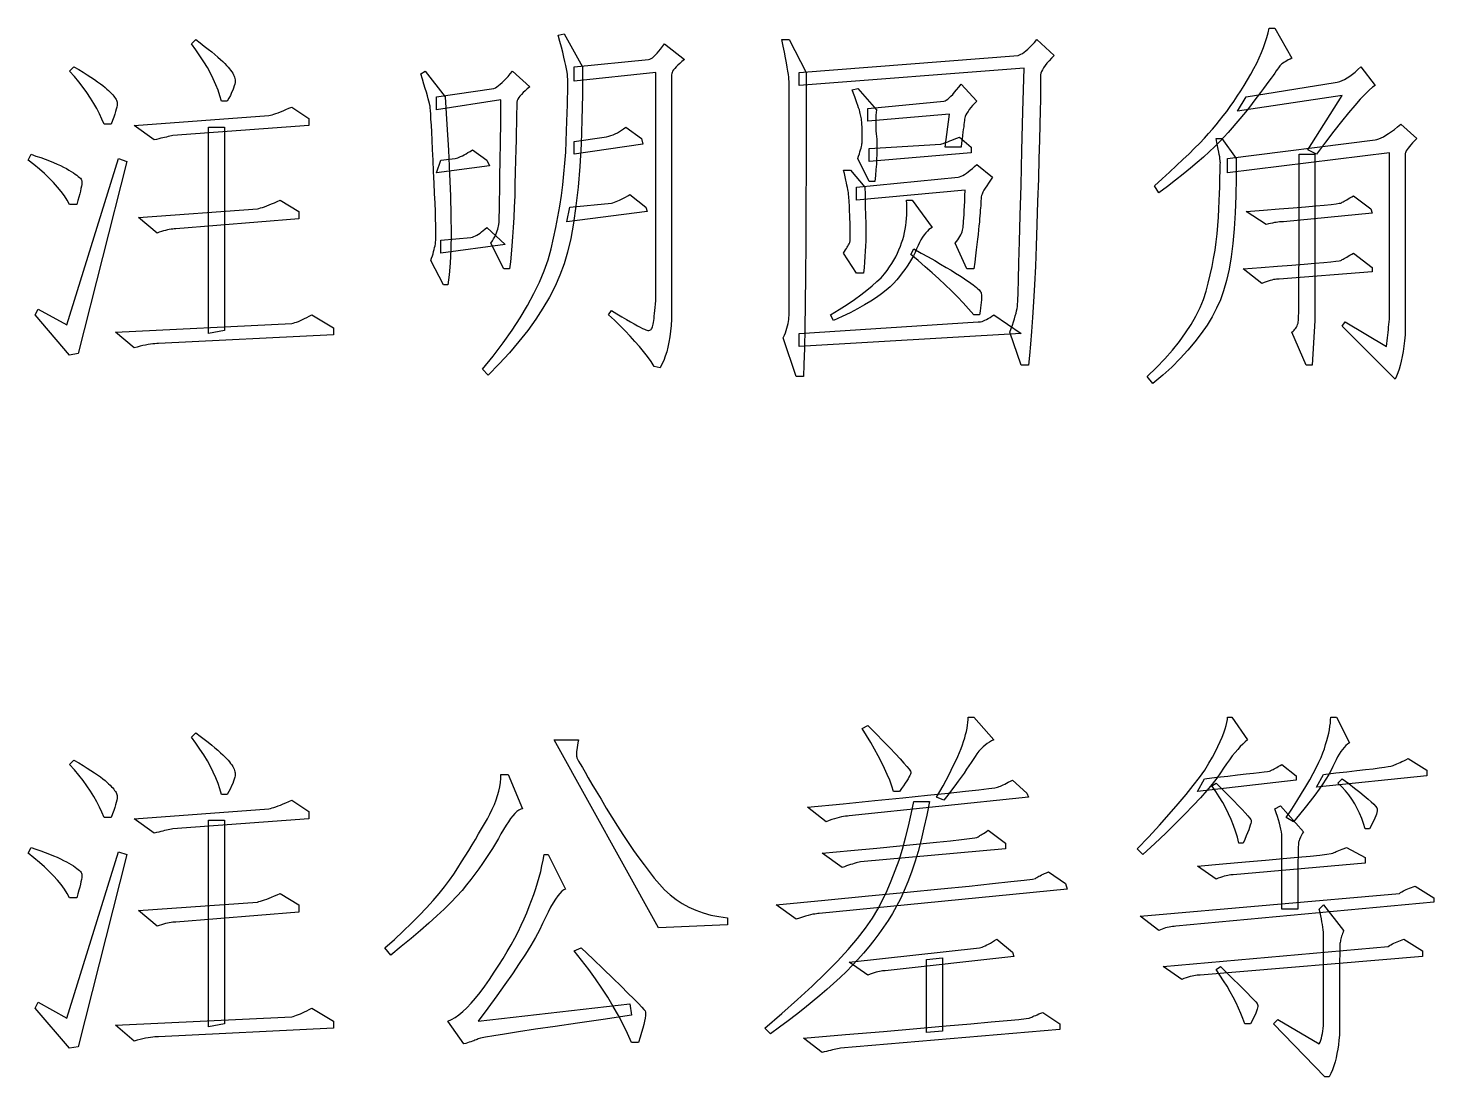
# Model space of a CAD drawing. Extents: x 0 to 420, y 0 to 297.
# Drawn here: x 40.17 to 57.41, y 16.81 to 29.67 of the extents above; entities that cross this region are included whole.
import ezdxf

# ---------------------------------------------------------------- set-up
doc = ezdxf.new("R2010")
doc.units = 0

msp = doc.modelspace()

# ---------------------------------------------------------------- linework, layer by layer
at = {"color": 7, "lineweight": 25}
for points in [[(54.04, 27.646), (53.987, 27.734), (54.083, 27.82), (54.173, 27.902), (54.258, 27.981), (54.337, 28.056), (54.411, 28.127), (54.48, 28.195), (54.543, 28.258), (54.6, 28.319), (54.652, 28.375), (54.699, 28.428), (54.743, 28.48), (54.786, 28.534), (54.83, 28.59), (54.873, 28.647), (54.916, 28.707), (54.959, 28.769), (55.002, 28.832), (55.045, 28.898), (55.087, 28.965), (55.13, 29.034), (55.17, 29.104), (55.208, 29.172), (55.242, 29.239), (55.273, 29.304), (55.301, 29.368), (55.326, 29.431), (55.347, 29.492), (55.366, 29.552), (55.381, 29.61), (55.393, 29.667), (55.464, 29.667), (55.674, 29.298), (55.651, 29.288), (55.629, 29.277), (55.609, 29.267), (55.59, 29.256), (55.573, 29.245), (55.558, 29.235), (55.545, 29.224), (55.534, 29.214), (55.524, 29.203), (55.516, 29.193), (55.508, 29.18), (55.496, 29.163), (55.481, 29.142), (55.463, 29.117), (55.442, 29.087), (55.417, 29.053), (55.39, 29.015), (55.359, 28.973), (55.325, 28.927), (55.288, 28.876), (55.248, 28.823), (55.208, 28.77), (55.166, 28.716), (55.123, 28.663), (55.079, 28.608), (55.034, 28.554), (54.987, 28.499), (54.939, 28.443), (54.89, 28.387), (54.84, 28.331), (54.786, 28.274), (54.726, 28.214), (54.66, 28.152), (54.589, 28.087), (54.512, 28.019), (54.429, 27.95), (54.341, 27.877), (54.246, 27.803), (54.146, 27.725)], [(42.605, 29.21), (42.624, 29.19), (42.64, 29.169), (42.655, 29.15), (42.668, 29.132), (42.68, 29.114), (42.69, 29.096), (42.697, 29.08), (42.704, 29.064), (42.708, 29.049), (42.711, 29.034), (42.711, 29.019), (42.71, 29.001), (42.706, 28.981), (42.699, 28.959), (42.691, 28.933), (42.68, 28.906), (42.667, 28.876), (42.652, 28.843), (42.634, 28.808), (42.614, 28.771), (42.544, 28.771), (42.524, 28.838), (42.501, 28.906), (42.473, 28.974), (42.442, 29.044), (42.407, 29.114), (42.369, 29.184), (42.326, 29.256), (42.279, 29.328), (42.229, 29.4), (42.174, 29.474), (42.227, 29.527), (42.282, 29.486), (42.332, 29.447), (42.379, 29.41), (42.423, 29.375), (42.462, 29.342), (42.498, 29.312), (42.531, 29.283), (42.559, 29.257), (42.584, 29.232)], [(46.745, 26.776), (46.694, 26.64), (46.634, 26.505), (46.565, 26.369), (46.486, 26.233), (46.398, 26.097), (46.3, 25.96), (46.192, 25.824), (46.075, 25.687), (45.949, 25.55), (45.813, 25.413), (45.743, 25.484), (45.875, 25.647), (45.996, 25.807), (46.107, 25.964), (46.207, 26.117), (46.297, 26.266), (46.376, 26.412), (46.444, 26.554), (46.502, 26.693), (46.55, 26.828), (46.587, 26.96), (46.617, 27.091), (46.645, 27.221), (46.67, 27.352), (46.692, 27.483), (46.712, 27.615), (46.729, 27.747), (46.743, 27.879), (46.755, 28.012), (46.765, 28.145), (46.771, 28.279), (46.776, 28.407), (46.78, 28.524), (46.784, 28.63), (46.787, 28.726), (46.789, 28.81), (46.79, 28.884), (46.791, 28.947), (46.791, 28.999), (46.79, 29.04), (46.789, 29.07), (46.786, 29.097), (46.781, 29.129), (46.775, 29.167), (46.766, 29.21), (46.756, 29.259), (46.743, 29.312), (46.729, 29.371), (46.713, 29.435), (46.695, 29.505), (46.674, 29.579), (46.745, 29.597), (46.973, 29.193), (46.971, 28.855), (46.964, 28.539), (46.953, 28.244), (46.937, 27.971), (46.916, 27.718), (46.891, 27.487), (46.861, 27.277), (46.827, 27.089), (46.788, 26.922)], [(49.715, 29.122), (49.715, 28.525), (49.714, 27.978), (49.712, 27.48), (49.71, 27.033), (49.707, 26.635), (49.703, 26.287), (49.698, 25.99), (49.693, 25.742), (49.687, 25.544), (49.68, 25.396), (49.592, 25.396), (49.434, 25.87), (49.448, 25.902), (49.46, 25.932), (49.47, 25.961), (49.479, 25.99), (49.487, 26.018), (49.493, 26.044), (49.498, 26.07), (49.502, 26.095), (49.504, 26.12), (49.505, 26.143), (49.505, 26.178), (49.505, 26.237), (49.505, 26.321), (49.505, 26.43), (49.505, 26.563), (49.505, 26.72), (49.505, 26.901), (49.505, 27.108), (49.505, 27.338), (49.505, 27.593), (49.505, 27.848), (49.505, 28.078), (49.505, 28.282), (49.505, 28.462), (49.505, 28.617), (49.505, 28.747), (49.505, 28.852), (49.505, 28.932), (49.505, 28.987), (49.505, 29.017), (49.504, 29.038), (49.501, 29.065), (49.497, 29.1), (49.49, 29.141), (49.483, 29.188), (49.473, 29.243), (49.461, 29.304), (49.448, 29.371), (49.433, 29.446), (49.417, 29.527), (49.505, 29.527)], [(49.628, 29.122), (52.317, 29.333), (52.332, 29.338), (52.349, 29.347), (52.367, 29.358), (52.387, 29.373), (52.409, 29.39), (52.433, 29.411), (52.459, 29.435), (52.486, 29.463), (52.515, 29.493), (52.546, 29.527), (52.757, 29.333), (52.723, 29.299), (52.694, 29.267), (52.668, 29.237), (52.645, 29.208), (52.627, 29.182), (52.612, 29.157), (52.601, 29.135), (52.593, 29.114), (52.59, 29.095), (52.59, 29.078), (52.591, 29.049), (52.591, 28.992), (52.59, 28.907), (52.588, 28.794), (52.585, 28.654), (52.581, 28.487), (52.576, 28.292), (52.57, 28.069), (52.563, 27.818), (52.554, 27.54), (52.545, 27.258), (52.536, 26.993), (52.526, 26.747), (52.515, 26.519), (52.504, 26.31), (52.492, 26.119), (52.48, 25.946), (52.467, 25.791), (52.454, 25.655), (52.44, 25.536), (52.352, 25.536), (52.212, 25.941), (52.228, 25.985), (52.244, 26.027), (52.257, 26.067), (52.269, 26.104), (52.28, 26.138), (52.289, 26.171), (52.296, 26.2), (52.302, 26.228), (52.306, 26.252), (52.308, 26.275), (52.311, 26.323), (52.314, 26.424), (52.319, 26.58), (52.325, 26.789), (52.332, 27.053), (52.341, 27.369), (52.351, 27.74), (52.362, 28.165), (52.374, 28.643), (52.387, 29.175), (49.628, 28.964)], [(47.29, 26.152), (47.325, 26.204), (47.392, 26.164), (47.454, 26.127), (47.51, 26.094), (47.561, 26.065), (47.606, 26.04), (47.645, 26.018), (47.679, 26), (47.707, 25.985), (47.73, 25.974), (47.747, 25.967), (47.76, 25.963), (47.773, 25.961), (47.784, 25.961), (47.795, 25.963), (47.804, 25.967), (47.812, 25.973), (47.819, 25.982), (47.825, 25.992), (47.831, 26.005), (47.835, 26.02), (47.838, 26.037), (47.842, 26.057), (47.845, 26.081), (47.849, 26.107), (47.852, 26.136), (47.856, 26.169), (47.859, 26.204), (47.863, 26.242), (47.866, 26.283), (47.87, 26.327), (47.87, 29.122), (46.868, 29.017), (46.868, 29.193), (47.782, 29.281), (47.796, 29.286), (47.812, 29.294), (47.829, 29.305), (47.847, 29.32), (47.865, 29.338), (47.885, 29.359), (47.906, 29.383), (47.928, 29.41), (47.951, 29.44), (47.975, 29.474), (48.221, 29.281), (48.191, 29.257), (48.164, 29.234), (48.141, 29.212), (48.12, 29.192), (48.103, 29.173), (48.088, 29.155), (48.077, 29.138), (48.069, 29.123), (48.065, 29.109), (48.063, 29.096), (48.063, 29.055), (48.063, 28.956), (48.063, 28.8), (48.063, 28.587), (48.063, 28.316), (48.063, 27.988), (48.063, 27.602), (48.063, 27.158), (48.063, 26.657), (48.063, 26.099), (48.059, 26.023), (48.052, 25.951), (48.043, 25.883), (48.032, 25.818), (48.019, 25.756), (48.004, 25.698), (47.987, 25.644), (47.968, 25.593), (47.946, 25.545), (47.923, 25.501), (47.852, 25.519), (47.812, 25.579), (47.768, 25.64), (47.72, 25.701), (47.669, 25.764), (47.615, 25.826), (47.557, 25.89), (47.495, 25.954), (47.43, 26.019), (47.362, 26.085)], [(40.733, 29.193), (40.791, 29.158), (40.845, 29.126), (40.895, 29.094), (40.941, 29.065), (40.984, 29.037), (41.022, 29.01), (41.057, 28.985), (41.087, 28.962), (41.114, 28.94), (41.137, 28.92), (41.158, 28.901), (41.176, 28.883), (41.193, 28.866), (41.208, 28.85), (41.221, 28.835), (41.232, 28.82), (41.242, 28.806), (41.25, 28.794), (41.256, 28.782), (41.26, 28.771), (41.263, 28.759), (41.263, 28.743), (41.261, 28.723), (41.258, 28.7), (41.252, 28.674), (41.244, 28.644), (41.233, 28.611), (41.221, 28.574), (41.207, 28.534), (41.19, 28.49), (41.102, 28.49), (41.076, 28.553), (41.046, 28.617), (41.013, 28.681), (40.976, 28.745), (40.935, 28.81), (40.891, 28.876), (40.844, 28.941), (40.793, 29.007), (40.738, 29.073), (40.68, 29.14)], [(55.868, 28.173), (56.29, 28.841), (55.007, 28.648), (55.112, 28.824), (56.202, 28.999), (56.23, 29.004), (56.259, 29.013), (56.289, 29.024), (56.32, 29.039), (56.351, 29.056), (56.383, 29.077), (56.416, 29.101), (56.449, 29.129), (56.483, 29.159), (56.518, 29.193), (56.694, 28.964), (56.661, 28.943), (56.62, 28.908), (56.57, 28.859), (56.511, 28.795), (56.444, 28.718), (56.367, 28.627), (56.282, 28.521), (56.188, 28.402), (56.085, 28.268), (55.973, 28.12)], [(45.286, 28.824), (45.308, 28.484), (45.327, 28.169), (45.341, 27.878), (45.35, 27.611), (45.356, 27.369), (45.358, 27.151), (45.355, 26.957), (45.348, 26.787), (45.336, 26.642), (45.321, 26.521), (45.268, 26.521), (45.11, 26.82), (45.12, 26.847), (45.129, 26.874), (45.138, 26.901), (45.145, 26.927), (45.152, 26.951), (45.157, 26.976), (45.162, 26.999), (45.166, 27.022), (45.169, 27.044), (45.172, 27.066), (45.173, 27.093), (45.173, 27.133), (45.173, 27.186), (45.172, 27.251), (45.169, 27.329), (45.166, 27.42), (45.162, 27.523), (45.157, 27.639), (45.152, 27.768), (45.145, 27.909), (45.138, 28.05), (45.132, 28.178), (45.126, 28.292), (45.121, 28.392), (45.117, 28.479), (45.112, 28.552), (45.109, 28.611), (45.106, 28.658), (45.103, 28.69), (45.101, 28.709), (45.099, 28.724), (45.094, 28.745), (45.087, 28.771), (45.079, 28.802), (45.068, 28.839), (45.056, 28.881), (45.042, 28.929), (45.025, 28.982), (45.007, 29.041), (44.987, 29.105), (45.04, 29.14)], [(46.323, 28.947), (46.293, 28.922), (46.266, 28.899), (46.242, 28.877), (46.222, 28.855), (46.204, 28.835), (46.19, 28.815), (46.179, 28.796), (46.171, 28.778), (46.166, 28.761), (46.165, 28.744), (46.165, 28.722), (46.164, 28.685), (46.163, 28.635), (46.162, 28.571), (46.16, 28.494), (46.158, 28.403), (46.156, 28.298), (46.153, 28.179), (46.15, 28.047), (46.147, 27.901), (46.143, 27.751), (46.139, 27.609), (46.133, 27.473), (46.127, 27.344), (46.121, 27.222), (46.113, 27.107), (46.105, 26.998), (46.097, 26.897), (46.087, 26.802), (46.077, 26.714), (46.007, 26.714), (45.848, 27.031), (45.865, 27.058), (45.88, 27.085), (45.894, 27.11), (45.906, 27.135), (45.916, 27.158), (45.925, 27.18), (45.933, 27.202), (45.938, 27.222), (45.942, 27.241), (45.945, 27.259), (45.947, 27.29), (45.949, 27.348), (45.951, 27.434), (45.953, 27.546), (45.956, 27.685), (45.959, 27.852), (45.962, 28.045), (45.965, 28.266), (45.968, 28.514), (45.971, 28.788), (45.18, 28.665), (45.18, 28.824), (45.883, 28.929), (45.902, 28.937), (45.921, 28.949), (45.941, 28.963), (45.962, 28.98), (45.985, 28.999), (46.008, 29.022), (46.032, 29.047), (46.058, 29.075), (46.084, 29.106), (46.112, 29.14)], [(50.471, 28.683), (51.403, 28.771), (51.418, 28.776), (51.434, 28.785), (51.452, 28.797), (51.47, 28.813), (51.491, 28.832), (51.513, 28.855), (51.536, 28.882), (51.56, 28.911), (51.587, 28.945), (51.614, 28.982), (51.807, 28.771), (51.78, 28.743), (51.756, 28.717), (51.735, 28.692), (51.716, 28.668), (51.7, 28.646), (51.686, 28.624), (51.675, 28.604), (51.667, 28.585), (51.661, 28.568), (51.658, 28.551), (51.656, 28.533), (51.653, 28.512), (51.65, 28.487), (51.647, 28.458), (51.642, 28.426), (51.638, 28.39), (51.633, 28.35), (51.627, 28.306), (51.621, 28.259), (51.614, 28.208), (51.421, 28.208), (51.473, 28.613), (50.471, 28.525)], [(50.577, 28.665), (50.574, 28.634), (50.571, 28.602), (50.569, 28.57), (50.568, 28.537), (50.568, 28.505), (50.568, 28.472), (50.569, 28.44), (50.571, 28.407), (50.574, 28.373), (50.577, 28.34), (50.58, 28.305), (50.582, 28.265), (50.583, 28.22), (50.582, 28.171), (50.581, 28.118), (50.579, 28.061), (50.576, 27.999), (50.571, 27.932), (50.566, 27.862), (50.559, 27.786), (50.489, 27.786), (50.348, 28.068), (50.358, 28.098), (50.367, 28.126), (50.375, 28.152), (50.382, 28.176), (50.388, 28.197), (50.393, 28.216), (50.396, 28.233), (50.399, 28.248), (50.401, 28.26), (50.401, 28.27), (50.401, 28.279), (50.401, 28.29), (50.401, 28.302), (50.401, 28.315), (50.401, 28.329), (50.401, 28.345), (50.401, 28.361), (50.401, 28.38), (50.401, 28.399), (50.401, 28.419), (50.401, 28.44), (50.4, 28.46), (50.399, 28.48), (50.398, 28.499), (50.397, 28.518), (50.395, 28.536), (50.392, 28.554), (50.39, 28.571), (50.387, 28.588), (50.383, 28.604), (50.379, 28.621), (50.374, 28.641), (50.367, 28.665), (50.358, 28.691), (50.348, 28.72), (50.337, 28.753), (50.324, 28.788), (50.31, 28.826), (50.295, 28.867), (50.278, 28.911), (50.348, 28.929)], [(43.124, 28.595), (43.142, 28.599), (43.163, 28.605), (43.186, 28.612), (43.211, 28.62), (43.238, 28.63), (43.267, 28.641), (43.298, 28.654), (43.332, 28.668), (43.367, 28.684), (43.405, 28.7), (43.616, 28.56), (43.616, 28.472), (41.946, 28.349), (41.928, 28.345), (41.909, 28.341), (41.888, 28.337), (41.867, 28.332), (41.845, 28.327), (41.822, 28.322), (41.797, 28.316), (41.772, 28.31), (41.745, 28.303), (41.717, 28.296), (41.471, 28.472)], [(42.385, 25.923), (42.385, 28.454), (42.579, 28.454), (42.579, 25.958)], [(47.694, 28.314), (47.712, 28.243), (46.868, 28.12), (46.868, 28.279), (47.237, 28.331), (47.265, 28.336), (47.293, 28.342), (47.32, 28.35), (47.347, 28.359), (47.373, 28.371), (47.399, 28.384), (47.425, 28.399), (47.451, 28.416), (47.476, 28.434), (47.501, 28.454)], [(56.835, 25.765), (56.838, 25.8), (56.842, 25.835), (56.845, 25.869), (56.849, 25.903), (56.852, 25.936), (56.856, 25.97), (56.859, 26.002), (56.863, 26.035), (56.866, 26.067), (56.87, 26.099), (56.87, 28.138), (54.883, 27.892), (54.883, 28.068), (56.694, 28.296), (56.716, 28.301), (56.74, 28.31), (56.767, 28.321), (56.795, 28.336), (56.826, 28.353), (56.859, 28.374), (56.893, 28.398), (56.93, 28.426), (56.969, 28.456), (57.01, 28.49), (57.204, 28.314), (57.177, 28.287), (57.153, 28.261), (57.132, 28.238), (57.114, 28.217), (57.098, 28.197), (57.086, 28.18), (57.076, 28.164), (57.069, 28.151), (57.065, 28.139), (57.063, 28.129), (57.063, 28.099), (57.063, 28.026), (57.063, 27.911), (57.063, 27.752), (57.063, 27.551), (57.063, 27.308), (57.063, 27.021), (57.063, 26.692), (57.063, 26.32), (57.063, 25.906), (57.056, 25.834), (57.047, 25.766), (57.037, 25.701), (57.027, 25.641), (57.015, 25.585), (57.002, 25.532), (56.988, 25.484), (56.973, 25.439), (56.957, 25.398), (56.94, 25.361), (56.29, 26.011), (56.325, 26.064)], [(50.489, 28.191), (51.368, 28.243), (51.38, 28.248), (51.394, 28.253), (51.411, 28.259), (51.43, 28.266), (51.451, 28.274), (51.475, 28.284), (51.502, 28.294), (51.531, 28.305), (51.562, 28.318), (51.596, 28.331), (51.737, 28.208), (51.737, 28.138), (50.489, 28.033)], [(54.62, 26.442), (54.647, 26.542), (54.671, 26.642), (54.693, 26.743), (54.713, 26.844), (54.73, 26.945), (54.744, 27.046), (54.756, 27.147), (54.766, 27.249), (54.773, 27.351), (54.778, 27.452), (54.781, 27.55), (54.784, 27.638), (54.787, 27.717), (54.789, 27.787), (54.791, 27.848), (54.793, 27.9), (54.794, 27.942), (54.795, 27.976), (54.795, 28), (54.796, 28.015), (54.795, 28.027), (54.793, 28.044), (54.791, 28.064), (54.787, 28.088), (54.782, 28.116), (54.777, 28.148), (54.77, 28.184), (54.762, 28.223), (54.753, 28.266), (54.743, 28.314), (54.813, 28.314), (54.989, 28.068), (54.99, 27.832), (54.987, 27.61), (54.979, 27.402), (54.966, 27.208), (54.949, 27.028), (54.928, 26.862), (54.902, 26.71), (54.871, 26.571), (54.835, 26.447), (54.796, 26.336), (54.749, 26.233), (54.695, 26.129), (54.633, 26.026), (54.562, 25.923), (54.484, 25.82), (54.397, 25.717), (54.302, 25.615), (54.199, 25.512), (54.088, 25.41), (53.969, 25.308), (53.899, 25.396), (54.011, 25.504), (54.114, 25.612), (54.208, 25.719), (54.293, 25.825), (54.369, 25.93), (54.437, 26.034), (54.496, 26.137), (54.546, 26.24), (54.587, 26.341)], [(40.83, 27.795), (40.831, 27.784), (40.83, 27.77), (40.828, 27.751), (40.824, 27.728), (40.819, 27.701), (40.812, 27.67), (40.803, 27.635), (40.793, 27.596), (40.781, 27.552), (40.768, 27.505), (40.68, 27.505), (40.65, 27.558), (40.615, 27.611), (40.575, 27.665), (40.531, 27.719), (40.483, 27.773), (40.429, 27.828), (40.371, 27.883), (40.309, 27.938), (40.242, 27.994), (40.171, 28.05), (40.206, 28.12), (40.267, 28.099), (40.326, 28.079), (40.381, 28.059), (40.432, 28.039), (40.48, 28.019), (40.525, 28), (40.567, 27.981), (40.605, 27.963), (40.64, 27.945), (40.672, 27.927), (40.7, 27.91), (40.726, 27.894), (40.749, 27.878), (40.769, 27.864), (40.786, 27.85), (40.8, 27.837), (40.812, 27.826), (40.821, 27.815), (40.827, 27.804)], [(45.62, 28.173), (45.796, 28.05), (45.831, 27.98), (45.18, 27.892), (45.233, 28.05), (45.409, 28.068), (45.424, 28.072), (45.44, 28.078), (45.457, 28.085), (45.476, 28.093), (45.497, 28.103), (45.519, 28.114), (45.542, 28.127), (45.566, 28.141), (45.592, 28.156)], [(55.674, 25.941), (55.688, 25.952), (55.7, 25.963), (55.711, 25.976), (55.721, 25.989), (55.729, 26.002), (55.737, 26.017), (55.743, 26.032), (55.748, 26.048), (55.751, 26.064), (55.754, 26.081), (55.755, 26.118), (55.757, 26.191), (55.758, 26.302), (55.759, 26.45), (55.76, 26.635), (55.761, 26.858), (55.762, 27.117), (55.762, 27.414), (55.762, 27.749), (55.762, 28.12), (55.956, 28.12), (55.956, 26.081), (55.921, 25.536), (55.85, 25.536)], [(40.786, 25.677), (40.68, 25.659), (40.258, 26.152), (40.294, 26.222), (40.645, 26.029), (41.278, 28.068), (41.383, 28.033)], [(50.331, 27.716), (51.579, 27.839), (51.597, 27.844), (51.616, 27.851), (51.636, 27.861), (51.658, 27.873), (51.68, 27.888), (51.703, 27.905), (51.728, 27.924), (51.753, 27.946), (51.78, 27.97), (51.807, 27.997), (52.001, 27.839), (51.974, 27.802), (51.95, 27.767), (51.929, 27.735), (51.911, 27.706), (51.895, 27.679), (51.883, 27.655), (51.873, 27.633), (51.866, 27.614), (51.861, 27.598), (51.86, 27.584), (51.86, 27.571), (51.859, 27.554), (51.858, 27.536), (51.857, 27.514), (51.856, 27.49), (51.854, 27.463), (51.851, 27.434), (51.849, 27.401), (51.846, 27.367), (51.842, 27.329), (51.839, 27.288), (51.834, 27.243), (51.829, 27.193), (51.823, 27.138), (51.816, 27.079), (51.809, 27.015), (51.801, 26.947), (51.792, 26.874), (51.782, 26.796), (51.772, 26.714), (51.684, 26.714), (51.544, 27.031), (51.56, 27.051), (51.576, 27.072), (51.589, 27.092), (51.601, 27.112), (51.612, 27.132), (51.621, 27.151), (51.628, 27.17), (51.634, 27.188), (51.638, 27.206), (51.64, 27.224), (51.642, 27.244), (51.644, 27.27), (51.646, 27.302), (51.649, 27.339), (51.651, 27.382), (51.654, 27.431), (51.657, 27.485), (51.66, 27.545), (51.663, 27.61), (51.667, 27.681), (50.331, 27.558)], [(50.436, 27.716), (50.436, 27.687), (50.437, 27.654), (50.437, 27.619), (50.438, 27.581), (50.438, 27.54), (50.439, 27.497), (50.44, 27.45), (50.442, 27.401), (50.443, 27.349), (50.445, 27.294), (50.446, 27.237), (50.447, 27.179), (50.446, 27.119), (50.445, 27.058), (50.443, 26.995), (50.44, 26.931), (50.436, 26.866), (50.431, 26.799), (50.425, 26.731), (50.419, 26.661), (50.331, 26.661), (50.173, 26.908), (50.186, 26.928), (50.198, 26.947), (50.209, 26.964), (50.219, 26.981), (50.227, 26.995), (50.235, 27.009), (50.241, 27.021), (50.246, 27.031), (50.249, 27.04), (50.252, 27.048), (50.253, 27.057), (50.254, 27.071), (50.255, 27.088), (50.256, 27.11), (50.256, 27.136), (50.256, 27.166), (50.255, 27.201), (50.254, 27.239), (50.253, 27.282), (50.252, 27.329), (50.25, 27.377), (50.248, 27.42), (50.246, 27.46), (50.245, 27.497), (50.243, 27.529), (50.241, 27.558), (50.239, 27.583), (50.238, 27.605), (50.236, 27.623), (50.234, 27.637), (50.232, 27.651), (50.229, 27.668), (50.225, 27.689), (50.22, 27.713), (50.214, 27.74), (50.208, 27.771), (50.2, 27.805), (50.192, 27.842), (50.183, 27.883), (50.173, 27.927), (50.26, 27.927)], [(47.764, 27.417), (46.78, 27.294), (46.815, 27.47), (47.325, 27.523), (47.343, 27.527), (47.362, 27.533), (47.382, 27.54), (47.404, 27.548), (47.426, 27.558), (47.449, 27.569), (47.474, 27.582), (47.499, 27.596), (47.526, 27.611), (47.553, 27.628), (47.747, 27.47)], [(55.112, 27.417), (55.326, 27.434), (55.518, 27.45), (55.689, 27.464), (55.838, 27.476), (55.965, 27.488), (56.07, 27.497), (56.153, 27.506), (56.214, 27.513), (56.254, 27.519), (56.272, 27.523), (56.28, 27.527), (56.29, 27.532), (56.301, 27.538), (56.314, 27.545), (56.329, 27.554), (56.346, 27.563), (56.364, 27.573), (56.385, 27.585), (56.407, 27.597), (56.43, 27.611), (56.641, 27.452), (56.659, 27.4), (55.569, 27.294), (55.554, 27.294), (55.538, 27.293), (55.52, 27.291), (55.502, 27.289), (55.481, 27.285), (55.459, 27.282), (55.436, 27.277), (55.412, 27.272), (55.385, 27.266), (55.358, 27.259)], [(41.981, 27.206), (41.963, 27.206), (41.944, 27.204), (41.924, 27.202), (41.902, 27.198), (41.88, 27.193), (41.857, 27.187), (41.832, 27.181), (41.807, 27.173), (41.78, 27.164), (41.753, 27.154), (41.524, 27.347), (42.983, 27.452), (43.002, 27.457), (43.022, 27.462), (43.045, 27.469), (43.07, 27.478), (43.097, 27.488), (43.127, 27.499), (43.158, 27.512), (43.191, 27.526), (43.227, 27.541), (43.264, 27.558), (43.493, 27.417), (43.493, 27.329)], [(51.069, 26.96), (51.05, 26.918), (51.03, 26.876), (51.007, 26.834), (50.982, 26.792), (50.955, 26.749), (50.926, 26.707), (50.894, 26.665), (50.861, 26.623), (50.825, 26.581), (50.788, 26.538), (50.746, 26.496), (50.696, 26.453), (50.64, 26.409), (50.577, 26.364), (50.507, 26.319), (50.429, 26.273), (50.345, 26.226), (50.253, 26.178), (50.155, 26.13), (50.049, 26.081), (50.014, 26.152), (50.119, 26.217), (50.216, 26.28), (50.306, 26.341), (50.387, 26.399), (50.46, 26.455), (50.526, 26.508), (50.583, 26.559), (50.633, 26.607), (50.675, 26.653), (50.709, 26.697), (50.738, 26.739), (50.765, 26.781), (50.79, 26.823), (50.813, 26.865), (50.834, 26.908), (50.853, 26.95), (50.87, 26.992), (50.886, 27.034), (50.899, 27.076), (50.911, 27.118), (50.921, 27.161), (50.929, 27.204), (50.936, 27.247), (50.942, 27.29), (50.946, 27.334), (50.949, 27.378), (50.95, 27.422), (50.95, 27.467), (50.949, 27.512), (50.946, 27.558), (51.016, 27.558), (51.262, 27.224), (51.241, 27.212), (51.221, 27.197), (51.201, 27.178), (51.181, 27.156), (51.161, 27.132), (51.142, 27.104), (51.123, 27.073), (51.105, 27.038), (51.087, 27.001)], [(45.796, 27.224), (46.024, 27.013), (45.233, 26.908), (45.233, 27.066), (45.602, 27.101), (45.62, 27.105), (45.638, 27.111), (45.657, 27.119), (45.675, 27.129), (45.694, 27.14), (45.714, 27.154), (45.734, 27.169), (45.754, 27.185), (45.775, 27.204)], [(51.675, 26.582), (51.707, 26.56), (51.736, 26.539), (51.762, 26.52), (51.785, 26.502), (51.805, 26.486), (51.822, 26.471), (51.836, 26.457), (51.847, 26.445), (51.855, 26.434), (51.86, 26.424), (51.863, 26.413), (51.865, 26.399), (51.866, 26.381), (51.866, 26.359), (51.864, 26.334), (51.862, 26.305), (51.859, 26.272), (51.854, 26.236), (51.849, 26.196), (51.842, 26.152), (51.772, 26.152), (51.707, 26.225), (51.64, 26.299), (51.57, 26.373), (51.497, 26.447), (51.421, 26.521), (51.342, 26.595), (51.26, 26.668), (51.176, 26.742), (51.089, 26.816), (50.999, 26.89), (51.034, 26.96), (51.126, 26.909), (51.211, 26.861), (51.291, 26.816), (51.364, 26.773), (51.432, 26.734), (51.493, 26.698), (51.548, 26.664), (51.596, 26.634), (51.639, 26.607)], [(55.077, 26.714), (55.298, 26.731), (55.496, 26.747), (55.672, 26.761), (55.825, 26.773), (55.956, 26.784), (56.064, 26.794), (56.15, 26.803), (56.213, 26.81), (56.254, 26.815), (56.272, 26.82), (56.28, 26.824), (56.29, 26.829), (56.301, 26.835), (56.314, 26.842), (56.329, 26.85), (56.346, 26.86), (56.364, 26.87), (56.385, 26.882), (56.407, 26.894), (56.43, 26.908), (56.659, 26.732), (56.659, 26.679), (55.516, 26.591), (55.502, 26.591), (55.485, 26.589), (55.468, 26.586), (55.449, 26.583), (55.428, 26.578), (55.407, 26.572), (55.383, 26.565), (55.359, 26.557), (55.333, 26.548), (55.305, 26.538)], [(41.77, 25.8), (41.748, 25.8), (41.724, 25.798), (41.699, 25.795), (41.672, 25.792), (41.643, 25.787), (41.612, 25.781), (41.579, 25.774), (41.545, 25.766), (41.509, 25.757), (41.471, 25.747), (41.243, 25.941), (43.405, 26.046), (43.423, 26.05), (43.443, 26.056), (43.464, 26.063), (43.487, 26.072), (43.51, 26.081), (43.536, 26.093), (43.562, 26.105), (43.591, 26.119), (43.62, 26.135), (43.651, 26.152), (43.915, 25.993), (43.915, 25.906)], [(51.825, 26.064), (51.839, 26.065), (51.855, 26.067), (51.872, 26.072), (51.89, 26.078), (51.908, 26.086), (51.928, 26.095), (51.949, 26.107), (51.971, 26.12), (51.994, 26.135), (52.018, 26.152), (52.352, 25.923), (49.628, 25.765), (49.628, 25.923)], [(51.315, 20.236), (51.356, 20.308), (51.395, 20.378), (51.431, 20.444), (51.464, 20.508), (51.495, 20.57), (51.524, 20.628), (51.55, 20.684), (51.574, 20.736), (51.595, 20.786), (51.614, 20.833), (51.631, 20.878), (51.646, 20.922), (51.659, 20.964), (51.67, 21.005), (51.68, 21.044), (51.688, 21.082), (51.694, 21.119), (51.698, 21.154), (51.701, 21.188), (51.702, 21.22), (51.772, 21.22), (52.018, 20.939), (51.99, 20.927), (51.963, 20.912), (51.936, 20.895), (51.91, 20.875), (51.884, 20.853), (51.859, 20.828), (51.834, 20.8), (51.81, 20.77), (51.786, 20.737), (51.763, 20.701), (51.739, 20.663), (51.712, 20.622), (51.683, 20.579), (51.651, 20.533), (51.616, 20.484), (51.579, 20.433), (51.539, 20.378), (51.496, 20.322), (51.451, 20.262), (51.403, 20.2)], [(54.796, 20.534), (54.751, 20.471), (54.696, 20.399), (54.629, 20.319), (54.551, 20.231), (54.462, 20.135), (54.361, 20.03), (54.249, 19.918), (54.126, 19.798), (53.992, 19.669), (53.846, 19.533), (53.776, 19.603), (53.918, 19.753), (54.049, 19.895), (54.169, 20.029), (54.278, 20.154), (54.376, 20.271), (54.463, 20.379), (54.538, 20.479), (54.603, 20.57), (54.656, 20.653), (54.699, 20.728), (54.734, 20.796), (54.765, 20.86), (54.793, 20.92), (54.817, 20.975), (54.837, 21.027), (54.854, 21.074), (54.867, 21.117), (54.876, 21.155), (54.882, 21.19), (54.883, 21.22), (54.936, 21.22), (55.13, 20.939), (55.101, 20.916), (55.071, 20.889), (55.04, 20.858), (55.009, 20.823), (54.976, 20.785), (54.942, 20.743), (54.907, 20.696), (54.871, 20.646), (54.834, 20.592)], [(55.604, 19.99), (55.672, 20.092), (55.735, 20.19), (55.792, 20.282), (55.845, 20.369), (55.892, 20.451), (55.934, 20.527), (55.971, 20.599), (56.004, 20.665), (56.031, 20.725), (56.052, 20.781), (56.071, 20.832), (56.087, 20.883), (56.102, 20.931), (56.114, 20.977), (56.125, 21.022), (56.134, 21.065), (56.14, 21.107), (56.145, 21.146), (56.148, 21.184), (56.149, 21.22), (56.219, 21.22), (56.378, 20.904), (56.357, 20.888), (56.336, 20.87), (56.315, 20.848), (56.295, 20.823), (56.274, 20.796), (56.254, 20.765), (56.234, 20.732), (56.214, 20.695), (56.195, 20.656), (56.175, 20.614), (56.153, 20.567), (56.125, 20.516), (56.091, 20.46), (56.052, 20.4), (56.006, 20.335), (55.955, 20.264), (55.898, 20.19), (55.835, 20.11), (55.766, 20.026), (55.692, 19.937)], [(50.788, 20.306), (50.765, 20.374), (50.739, 20.444), (50.709, 20.516), (50.675, 20.59), (50.638, 20.666), (50.598, 20.745), (50.554, 20.825), (50.507, 20.908), (50.456, 20.993), (50.401, 21.079), (50.471, 21.115), (50.572, 21.014), (50.661, 20.923), (50.74, 20.842), (50.809, 20.77), (50.867, 20.708), (50.914, 20.656), (50.951, 20.613), (50.978, 20.58), (50.993, 20.557), (50.999, 20.543), (50.997, 20.533), (50.993, 20.52), (50.986, 20.503), (50.976, 20.484), (50.964, 20.462), (50.948, 20.437), (50.93, 20.409), (50.909, 20.377), (50.885, 20.343), (50.858, 20.306)], [(42.605, 20.71), (42.624, 20.69), (42.64, 20.669), (42.655, 20.65), (42.668, 20.632), (42.68, 20.614), (42.69, 20.596), (42.697, 20.58), (42.704, 20.564), (42.708, 20.549), (42.711, 20.534), (42.711, 20.519), (42.71, 20.501), (42.706, 20.481), (42.699, 20.459), (42.691, 20.433), (42.68, 20.406), (42.667, 20.376), (42.652, 20.343), (42.634, 20.308), (42.614, 20.271), (42.544, 20.271), (42.524, 20.338), (42.501, 20.406), (42.473, 20.474), (42.442, 20.544), (42.407, 20.614), (42.369, 20.684), (42.326, 20.756), (42.279, 20.828), (42.229, 20.9), (42.174, 20.974), (42.227, 21.027), (42.282, 20.986), (42.332, 20.947), (42.379, 20.91), (42.423, 20.875), (42.462, 20.842), (42.498, 20.812), (42.531, 20.783), (42.559, 20.757), (42.584, 20.732)], [(47.914, 19.172), (47.977, 19.103), (48.046, 19.04), (48.118, 18.984), (48.195, 18.933), (48.276, 18.889), (48.362, 18.85), (48.452, 18.818), (48.547, 18.792), (48.645, 18.773), (48.749, 18.759), (48.749, 18.671), (47.905, 18.636), (46.622, 20.939), (46.921, 20.939), (46.914, 20.905), (46.909, 20.874), (46.904, 20.845), (46.901, 20.819), (46.899, 20.796), (46.897, 20.775), (46.897, 20.757), (46.898, 20.742), (46.9, 20.729), (46.903, 20.719), (46.91, 20.705), (46.923, 20.68), (46.943, 20.645), (46.969, 20.6), (47.002, 20.543), (47.041, 20.476), (47.087, 20.399), (47.139, 20.311), (47.198, 20.213), (47.263, 20.104), (47.332, 19.992), (47.399, 19.884), (47.466, 19.78), (47.532, 19.681), (47.597, 19.585), (47.662, 19.494), (47.726, 19.407), (47.789, 19.325), (47.852, 19.246)], [(57.327, 20.57), (57.327, 20.499), (55.973, 20.359), (56.061, 20.517), (56.212, 20.534), (56.348, 20.549), (56.469, 20.563), (56.576, 20.576), (56.668, 20.587), (56.745, 20.597), (56.807, 20.605), (56.854, 20.613), (56.887, 20.618), (56.905, 20.622), (56.916, 20.626), (56.93, 20.632), (56.944, 20.638), (56.961, 20.645), (56.98, 20.653), (57, 20.662), (57.022, 20.673), (57.046, 20.684), (57.071, 20.697), (57.098, 20.71)], [(40.733, 20.693), (40.791, 20.658), (40.845, 20.626), (40.895, 20.594), (40.941, 20.565), (40.984, 20.537), (41.022, 20.51), (41.057, 20.485), (41.087, 20.462), (41.114, 20.44), (41.137, 20.42), (41.158, 20.401), (41.176, 20.383), (41.193, 20.366), (41.208, 20.35), (41.221, 20.335), (41.232, 20.32), (41.242, 20.306), (41.25, 20.294), (41.256, 20.282), (41.26, 20.271), (41.263, 20.259), (41.263, 20.243), (41.261, 20.223), (41.258, 20.2), (41.252, 20.174), (41.244, 20.144), (41.233, 20.111), (41.221, 20.074), (41.207, 20.034), (41.19, 19.99), (41.102, 19.99), (41.076, 20.053), (41.046, 20.117), (41.013, 20.181), (40.976, 20.245), (40.935, 20.31), (40.891, 20.376), (40.844, 20.441), (40.793, 20.507), (40.738, 20.573), (40.68, 20.64)], [(54.602, 20.464), (54.753, 20.481), (54.888, 20.496), (55.007, 20.51), (55.111, 20.522), (55.2, 20.532), (55.273, 20.541), (55.331, 20.548), (55.373, 20.554), (55.4, 20.558), (55.411, 20.561), (55.415, 20.563), (55.422, 20.567), (55.431, 20.572), (55.442, 20.578), (55.455, 20.585), (55.47, 20.594), (55.487, 20.603), (55.506, 20.614), (55.528, 20.626), (55.551, 20.64), (55.727, 20.499), (55.727, 20.447), (54.514, 20.306)], [(45.549, 19.163), (45.493, 19.095), (45.428, 19.022), (45.355, 18.946), (45.274, 18.865), (45.185, 18.781), (45.088, 18.693), (44.982, 18.601), (44.869, 18.505), (44.747, 18.406), (44.618, 18.302), (44.548, 18.39), (44.664, 18.494), (44.773, 18.595), (44.874, 18.693), (44.969, 18.788), (45.057, 18.88), (45.138, 18.969), (45.212, 19.055), (45.279, 19.138), (45.339, 19.218), (45.391, 19.295), (45.44, 19.37), (45.487, 19.443), (45.532, 19.515), (45.575, 19.585), (45.618, 19.653), (45.658, 19.72), (45.697, 19.786), (45.734, 19.849), (45.77, 19.911), (45.804, 19.972), (45.836, 20.031), (45.864, 20.089), (45.89, 20.147), (45.911, 20.203), (45.93, 20.258), (45.945, 20.312), (45.956, 20.364), (45.965, 20.416), (45.97, 20.467), (45.971, 20.517), (46.059, 20.517), (46.235, 20.095), (46.213, 20.089), (46.191, 20.077), (46.167, 20.06), (46.142, 20.037), (46.116, 20.009), (46.089, 19.976), (46.062, 19.937), (46.033, 19.893), (46.002, 19.843), (45.971, 19.787), (45.939, 19.729), (45.904, 19.67), (45.867, 19.609), (45.828, 19.548), (45.787, 19.486), (45.744, 19.424), (45.698, 19.36), (45.651, 19.295), (45.601, 19.23)], [(50.243, 20.007), (50.221, 20.006), (50.198, 20.004), (50.173, 20.001), (50.147, 19.996), (50.12, 19.99), (50.091, 19.982), (50.061, 19.973), (50.029, 19.962), (49.996, 19.95), (49.962, 19.937), (49.733, 20.113), (50.168, 20.156), (50.557, 20.196), (50.902, 20.231), (51.203, 20.262), (51.458, 20.288), (51.668, 20.311), (51.834, 20.329), (51.955, 20.343), (52.031, 20.353), (52.062, 20.359), (52.072, 20.363), (52.084, 20.368), (52.097, 20.374), (52.113, 20.381), (52.13, 20.389), (52.15, 20.399), (52.171, 20.409), (52.194, 20.421), (52.22, 20.433), (52.247, 20.447), (52.423, 20.288), (52.44, 20.236)], [(54.743, 20.411), (54.823, 20.331), (54.895, 20.258), (54.959, 20.193), (55.014, 20.136), (55.061, 20.086), (55.1, 20.044), (55.131, 20.01), (55.153, 19.984), (55.168, 19.965), (55.173, 19.954), (55.174, 19.945), (55.172, 19.932), (55.168, 19.914), (55.162, 19.893), (55.154, 19.867), (55.143, 19.836), (55.13, 19.802), (55.114, 19.763), (55.097, 19.72), (55.077, 19.673), (55.024, 19.673), (55.005, 19.747), (54.983, 19.819), (54.957, 19.891), (54.928, 19.963), (54.897, 20.034), (54.862, 20.103), (54.824, 20.173), (54.782, 20.241), (54.738, 20.309), (54.69, 20.376)], [(56.29, 20.464), (56.37, 20.404), (56.442, 20.348), (56.506, 20.298), (56.561, 20.253), (56.608, 20.214), (56.647, 20.179), (56.678, 20.15), (56.7, 20.127), (56.714, 20.108), (56.72, 20.095), (56.721, 20.083), (56.719, 20.068), (56.715, 20.051), (56.709, 20.03), (56.701, 20.007), (56.69, 19.981), (56.677, 19.952), (56.661, 19.921), (56.644, 19.886), (56.624, 19.849), (56.571, 19.849), (56.552, 19.915), (56.529, 19.978), (56.504, 20.04), (56.475, 20.099), (56.444, 20.157), (56.409, 20.212), (56.37, 20.265), (56.329, 20.316), (56.285, 20.365), (56.237, 20.411)], [(43.124, 20.095), (43.142, 20.099), (43.163, 20.105), (43.186, 20.112), (43.211, 20.12), (43.238, 20.13), (43.267, 20.141), (43.298, 20.154), (43.332, 20.168), (43.367, 20.184), (43.405, 20.2), (43.616, 20.06), (43.616, 19.972), (41.946, 19.849), (41.928, 19.845), (41.909, 19.841), (41.888, 19.837), (41.867, 19.832), (41.845, 19.827), (41.822, 19.822), (41.797, 19.816), (41.772, 19.81), (41.745, 19.803), (41.717, 19.796), (41.471, 19.972)], [(50.594, 18.865), (50.653, 18.976), (50.708, 19.092), (50.759, 19.212), (50.808, 19.337), (50.854, 19.467), (50.896, 19.601), (50.935, 19.739), (50.971, 19.883), (51.004, 20.031), (51.034, 20.183), (51.227, 20.183), (51.195, 20.018), (51.16, 19.862), (51.124, 19.713), (51.087, 19.573), (51.047, 19.44), (51.006, 19.316), (50.963, 19.2), (50.918, 19.092), (50.871, 18.992), (50.823, 18.9), (50.772, 18.813), (50.72, 18.727), (50.664, 18.643), (50.606, 18.561), (50.546, 18.48), (50.483, 18.401), (50.418, 18.323), (50.35, 18.247), (50.28, 18.173), (50.208, 18.1), (50.132, 18.027), (50.052, 17.954), (49.969, 17.88), (49.881, 17.805), (49.79, 17.729), (49.695, 17.652), (49.596, 17.574), (49.493, 17.495), (49.387, 17.416), (49.276, 17.335), (49.206, 17.406), (49.416, 17.585), (49.61, 17.756), (49.788, 17.921), (49.951, 18.078), (50.098, 18.227), (50.229, 18.37), (50.344, 18.504), (50.443, 18.632), (50.527, 18.752)], [(55.551, 18.865), (55.551, 19.726), (55.551, 19.752), (55.548, 19.78), (55.544, 19.811), (55.537, 19.844), (55.529, 19.88), (55.52, 19.918), (55.508, 19.958), (55.495, 20.002), (55.48, 20.047), (55.464, 20.095), (55.534, 20.13), (55.815, 19.814), (55.805, 19.797), (55.796, 19.78), (55.787, 19.764), (55.78, 19.749), (55.773, 19.735), (55.768, 19.721), (55.763, 19.708), (55.759, 19.696), (55.756, 19.684), (55.754, 19.673), (55.752, 19.656), (55.75, 19.624), (55.749, 19.578), (55.748, 19.518), (55.747, 19.445), (55.746, 19.357), (55.746, 19.255), (55.745, 19.139), (55.745, 19.009), (55.745, 18.865)], [(42.385, 17.423), (42.385, 19.954), (42.579, 19.954), (42.579, 17.458)], [(52.159, 19.673), (52.159, 19.603), (50.383, 19.445), (50.365, 19.441), (50.346, 19.436), (50.326, 19.431), (50.305, 19.425), (50.282, 19.418), (50.259, 19.411), (50.235, 19.403), (50.209, 19.394), (50.183, 19.385), (50.155, 19.374), (49.909, 19.55), (50.263, 19.584), (50.581, 19.614), (50.862, 19.641), (51.107, 19.665), (51.315, 19.686), (51.487, 19.704), (51.622, 19.719), (51.72, 19.73), (51.782, 19.738), (51.807, 19.743), (51.815, 19.748), (51.824, 19.753), (51.835, 19.759), (51.847, 19.766), (51.86, 19.774), (51.875, 19.784), (51.891, 19.794), (51.909, 19.805), (51.928, 19.818), (51.948, 19.831)], [(40.83, 19.295), (40.831, 19.284), (40.83, 19.27), (40.828, 19.251), (40.824, 19.228), (40.819, 19.201), (40.812, 19.17), (40.803, 19.135), (40.793, 19.096), (40.781, 19.052), (40.768, 19.005), (40.68, 19.005), (40.65, 19.058), (40.615, 19.111), (40.575, 19.165), (40.531, 19.219), (40.483, 19.273), (40.429, 19.328), (40.371, 19.383), (40.309, 19.438), (40.242, 19.494), (40.171, 19.55), (40.206, 19.62), (40.267, 19.599), (40.326, 19.579), (40.381, 19.559), (40.432, 19.539), (40.48, 19.519), (40.525, 19.5), (40.567, 19.481), (40.605, 19.463), (40.64, 19.445), (40.672, 19.427), (40.7, 19.41), (40.726, 19.394), (40.749, 19.378), (40.769, 19.364), (40.786, 19.35), (40.8, 19.337), (40.812, 19.326), (40.821, 19.315), (40.827, 19.304)], [(40.786, 17.177), (40.68, 17.159), (40.258, 17.652), (40.294, 17.722), (40.645, 17.529), (41.278, 19.568), (41.383, 19.533)], [(45.514, 17.212), (45.321, 17.493), (45.364, 17.511), (45.409, 17.536), (45.455, 17.569), (45.504, 17.609), (45.554, 17.656), (45.606, 17.711), (45.659, 17.773), (45.715, 17.842), (45.772, 17.919), (45.831, 18.003), (45.889, 18.091), (45.945, 18.177), (45.997, 18.261), (46.047, 18.345), (46.094, 18.427), (46.139, 18.508), (46.18, 18.588), (46.219, 18.667), (46.255, 18.744), (46.288, 18.821), (46.318, 18.896), (46.347, 18.97), (46.373, 19.043), (46.397, 19.116), (46.42, 19.188), (46.44, 19.258), (46.458, 19.328), (46.473, 19.397), (46.487, 19.465), (46.499, 19.533), (46.551, 19.533), (46.762, 19.111), (46.741, 19.1), (46.717, 19.083), (46.693, 19.058), (46.667, 19.026), (46.639, 18.988), (46.61, 18.942), (46.58, 18.889), (46.549, 18.829), (46.516, 18.763), (46.481, 18.689), (46.442, 18.607), (46.393, 18.517), (46.336, 18.419), (46.27, 18.312), (46.195, 18.197), (46.112, 18.073), (46.02, 17.941), (45.919, 17.8), (45.809, 17.651), (45.69, 17.493), (47.553, 17.704), (47.571, 17.564), (47.223, 17.513), (46.911, 17.468), (46.634, 17.427), (46.393, 17.391), (46.187, 17.359), (46.016, 17.333), (45.882, 17.311), (45.782, 17.294), (45.718, 17.281), (45.69, 17.274), (45.679, 17.268), (45.666, 17.263), (45.652, 17.257), (45.637, 17.251), (45.62, 17.245), (45.602, 17.239), (45.582, 17.233), (45.561, 17.226), (45.538, 17.219)], [(56.571, 19.427), (54.954, 19.286), (54.939, 19.286), (54.923, 19.284), (54.905, 19.282), (54.886, 19.278), (54.866, 19.273), (54.844, 19.267), (54.821, 19.261), (54.796, 19.253), (54.77, 19.244), (54.743, 19.234), (54.514, 19.392), (54.825, 19.419), (55.104, 19.443), (55.35, 19.465), (55.565, 19.485), (55.747, 19.502), (55.897, 19.516), (56.015, 19.528), (56.101, 19.538), (56.154, 19.545), (56.175, 19.55), (56.182, 19.554), (56.191, 19.559), (56.202, 19.564), (56.215, 19.57), (56.23, 19.576), (56.248, 19.584), (56.268, 19.592), (56.291, 19.601), (56.315, 19.61), (56.342, 19.62), (56.571, 19.497)], [(49.346, 18.917), (49.945, 18.974), (50.48, 19.026), (50.954, 19.072), (51.366, 19.113), (51.715, 19.148), (52.002, 19.178), (52.227, 19.202), (52.389, 19.221), (52.49, 19.234), (52.528, 19.242), (52.536, 19.248), (52.546, 19.254), (52.557, 19.261), (52.57, 19.268), (52.585, 19.275), (52.602, 19.284), (52.62, 19.292), (52.64, 19.302), (52.662, 19.311), (52.686, 19.322), (52.897, 19.181), (52.915, 19.111), (49.874, 18.812), (49.858, 18.811), (49.84, 18.809), (49.819, 18.805), (49.795, 18.801), (49.768, 18.794), (49.739, 18.787), (49.706, 18.777), (49.671, 18.767), (49.633, 18.755), (49.592, 18.742)], [(54.04, 18.601), (53.811, 18.777), (56.993, 19.058), (57.007, 19.068), (57.023, 19.078), (57.04, 19.088), (57.058, 19.097), (57.076, 19.106), (57.096, 19.115), (57.117, 19.123), (57.139, 19.131), (57.162, 19.139), (57.186, 19.146), (57.415, 19.005), (57.415, 18.952), (54.251, 18.654), (54.23, 18.653), (54.208, 18.652), (54.187, 18.649), (54.166, 18.645), (54.145, 18.64), (54.124, 18.635), (54.103, 18.628), (54.082, 18.62), (54.061, 18.611)], [(41.981, 18.706), (41.963, 18.706), (41.944, 18.704), (41.924, 18.702), (41.902, 18.698), (41.88, 18.693), (41.857, 18.687), (41.832, 18.681), (41.807, 18.673), (41.78, 18.664), (41.753, 18.654), (41.524, 18.847), (42.983, 18.952), (43.002, 18.957), (43.022, 18.962), (43.045, 18.969), (43.07, 18.978), (43.097, 18.988), (43.127, 18.999), (43.158, 19.012), (43.191, 19.026), (43.227, 19.041), (43.264, 19.058), (43.493, 18.917), (43.493, 18.829)], [(56.263, 18.443), (56.262, 18.419), (56.26, 18.375), (56.259, 18.312), (56.258, 18.229), (56.257, 18.126), (56.256, 18.004), (56.255, 17.862), (56.255, 17.7), (56.255, 17.519), (56.255, 17.318), (56.25, 17.259), (56.244, 17.202), (56.236, 17.146), (56.226, 17.093), (56.215, 17.041), (56.202, 16.991), (56.187, 16.942), (56.17, 16.896), (56.152, 16.851), (56.132, 16.808), (56.079, 16.808), (55.446, 17.458), (55.499, 17.511), (56.008, 17.212), (56.018, 17.234), (56.027, 17.258), (56.035, 17.283), (56.042, 17.311), (56.048, 17.34), (56.053, 17.37), (56.056, 17.403), (56.059, 17.437), (56.061, 17.473), (56.061, 17.511), (56.061, 18.531), (56.061, 18.556), (56.059, 18.583), (56.056, 18.612), (56.053, 18.643), (56.048, 18.676), (56.042, 18.71), (56.035, 18.746), (56.027, 18.784), (56.018, 18.823), (56.008, 18.865), (56.061, 18.917), (56.307, 18.601), (56.301, 18.583), (56.294, 18.566), (56.289, 18.55), (56.283, 18.533), (56.279, 18.517), (56.275, 18.502), (56.271, 18.486), (56.268, 18.472), (56.265, 18.457)], [(52.247, 18.337), (52.264, 18.284), (50.682, 18.109), (50.668, 18.108), (50.651, 18.107), (50.634, 18.104), (50.615, 18.1), (50.594, 18.096), (50.573, 18.09), (50.549, 18.083), (50.525, 18.075), (50.499, 18.066), (50.471, 18.056), (50.243, 18.214), (51.842, 18.39), (51.857, 18.394), (51.873, 18.4), (51.891, 18.407), (51.91, 18.415), (51.93, 18.425), (51.952, 18.436), (51.975, 18.449), (52, 18.463), (52.026, 18.479), (52.053, 18.495)], [(54.092, 18.161), (56.852, 18.408), (56.87, 18.418), (56.888, 18.428), (56.907, 18.438), (56.925, 18.447), (56.944, 18.456), (56.964, 18.464), (56.984, 18.473), (57.004, 18.481), (57.025, 18.488), (57.046, 18.495), (57.274, 18.355), (57.274, 18.284), (54.549, 18.056), (54.531, 18.055), (54.512, 18.054), (54.492, 18.051), (54.471, 18.048), (54.448, 18.043), (54.425, 18.037), (54.401, 18.03), (54.375, 18.022), (54.349, 18.013), (54.321, 18.003)], [(46.956, 18.39), (47.1, 18.252), (47.229, 18.128), (47.344, 18.018), (47.444, 17.92), (47.529, 17.836), (47.6, 17.766), (47.656, 17.708), (47.698, 17.664), (47.725, 17.634), (47.738, 17.617), (47.742, 17.603), (47.743, 17.584), (47.742, 17.56), (47.738, 17.529), (47.731, 17.493), (47.722, 17.452), (47.71, 17.405), (47.696, 17.352), (47.679, 17.294), (47.659, 17.23), (47.571, 17.23), (47.523, 17.339), (47.47, 17.449), (47.412, 17.56), (47.349, 17.671), (47.281, 17.784), (47.208, 17.896), (47.13, 18.01), (47.048, 18.124), (46.96, 18.239), (46.868, 18.355)], [(51.385, 18.267), (51.385, 17.37), (51.192, 17.353), (51.192, 18.249)], [(55.094, 17.458), (55.072, 17.522), (55.047, 17.586), (55.018, 17.651), (54.988, 17.717), (54.954, 17.784), (54.917, 17.851), (54.878, 17.919), (54.836, 17.987), (54.791, 18.056), (54.743, 18.126), (54.796, 18.161), (54.879, 18.081), (54.954, 18.008), (55.021, 17.942), (55.08, 17.884), (55.13, 17.834), (55.171, 17.791), (55.204, 17.756), (55.229, 17.728), (55.245, 17.708), (55.253, 17.696), (55.255, 17.685), (55.255, 17.672), (55.252, 17.656), (55.247, 17.637), (55.239, 17.614), (55.229, 17.589), (55.217, 17.561), (55.202, 17.53), (55.185, 17.495), (55.165, 17.458)], [(41.77, 17.3), (41.748, 17.3), (41.724, 17.298), (41.699, 17.295), (41.672, 17.292), (41.643, 17.287), (41.612, 17.281), (41.579, 17.274), (41.545, 17.266), (41.509, 17.257), (41.471, 17.247), (41.243, 17.441), (43.405, 17.546), (43.423, 17.55), (43.443, 17.556), (43.464, 17.563), (43.487, 17.572), (43.51, 17.581), (43.536, 17.593), (43.562, 17.605), (43.591, 17.619), (43.62, 17.635), (43.651, 17.652), (43.915, 17.493), (43.915, 17.406)], [(49.68, 17.283), (50.198, 17.326), (50.663, 17.365), (51.074, 17.401), (51.431, 17.432), (51.735, 17.458), (51.985, 17.481), (52.181, 17.499), (52.324, 17.513), (52.413, 17.523), (52.449, 17.529), (52.458, 17.532), (52.47, 17.537), (52.482, 17.542), (52.497, 17.548), (52.513, 17.555), (52.53, 17.562), (52.549, 17.57), (52.57, 17.579), (52.592, 17.589), (52.616, 17.599), (52.827, 17.458), (52.827, 17.388), (50.137, 17.159), (50.119, 17.156), (50.1, 17.152), (50.08, 17.147), (50.059, 17.143), (50.036, 17.138), (50.013, 17.132), (49.988, 17.126), (49.963, 17.12), (49.936, 17.114), (49.909, 17.107)]]:
    msp.add_lwpolyline(points, close=True, dxfattribs=at)

doc.saveas('drawing.dxf')
